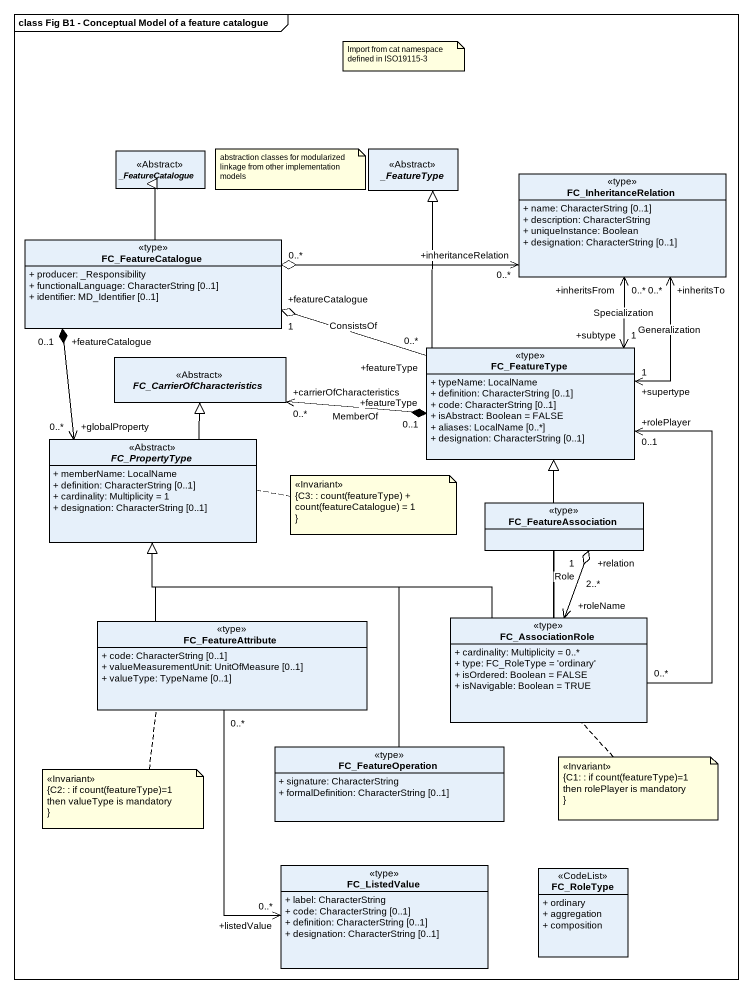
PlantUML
@startuml
mainframe class Fig B1 - Conceptual Model of a feature catalogue
hide circle
hide empty members
skinparam classAttributeIconSize 0
abstract class "_FeatureCatalogue" as FeatureCatalogue <<Abstract>>
abstract class "_FeatureType" as FeatureType <<Abstract>>
class FC_InheritanceRelation <<type>> {
  + name: CharacterString [0..1]
  + description: CharacterString
  + uniqueInstance: Boolean
  + designation: CharacterString [0..1]
}
class FC_FeatureCatalogue <<type>> {
  + producer: _Responsibility
  + functionalLanguage: CharacterString [0..1]
  + identifier: MD_Identifier [0..1]
}
abstract class FC_CarrierOfCharacteristics <<Abstract>>
class FC_FeatureType <<type>> {
  + typeName: LocalName
  + definition: CharacterString [0..1]
  + code: CharacterString [0..1]
  + isAbstract: Boolean = FALSE
  + aliases: LocalName [0..*]
  + designation: CharacterString [0..1]
}
abstract class FC_PropertyType <<Abstract>> {
  + memberName: LocalName
  + definition: CharacterString [0..1]
  + cardinality: Multiplicity = 1
  + designation: CharacterString [0..1]
}
class FC_FeatureAssociation <<type>>
class FC_FeatureAttribute <<type>> {
  + code: CharacterString [0..1]
  + valueMeasurementUnit: UnitOfMeasure [0..1]
  + valueType: TypeName [0..1]
}
class FC_AssociationRole <<type>> {
  + cardinality: Multiplicity = 0..*
  + type: FC_RoleType = 'ordinary'
  + isOrdered: Boolean = FALSE
  + isNavigable: Boolean = TRUE
}
class FC_FeatureOperation <<type>> {
  + signature: CharacterString
  + formalDefinition: CharacterString [0..1]
}
class FC_ListedValue <<type>> {
  + label: CharacterString
  + code: CharacterString [0..1]
  + definition: CharacterString [0..1]
  + designation: CharacterString [0..1]
}
class FC_RoleType <<CodeList>> {
  + ordinary
  + aggregation
  + composition
}
FC_InheritanceRelation "+inheritsTo\n0..*" <--> "+supertype\n1" FC_FeatureType : Generalization
FC_InheritanceRelation "+inheritsFrom\n0..*" <--> "+subtype\n1" FC_FeatureType : Specialization
FC_FeatureCatalogue -up-|> FeatureCatalogue
FC_FeatureCatalogue "0..*" o-right-> "+inheritanceRelation\n0..*" FC_InheritanceRelation
FC_FeatureCatalogue "+featureCatalogue\n0..1" *--> "+globalProperty\n0..*" FC_PropertyType
FC_FeatureType -up-|> FeatureType
FC_FeatureType "+featureType\n0..*" -left-o "+featureCatalogue\n1" FC_FeatureCatalogue : ConsistsOf
FC_FeatureType "+featureType\n0..1" *-left-> "+carrierOfCharacteristics\n0..*" FC_CarrierOfCharacteristics : MemberOf
FC_PropertyType -up-|> FC_CarrierOfCharacteristics
FC_FeatureAssociation -up-|> FC_FeatureType
FC_FeatureAssociation "+relation\n1" o--> "+roleName\n2..*" FC_AssociationRole : Role
FC_FeatureAttribute -up-|> FC_PropertyType
FC_FeatureAttribute "0..*" --> "+listedValue\n0..*" FC_ListedValue
FC_AssociationRole "0..*" -up-> "+rolePlayer\n0..1" FC_FeatureType
FC_AssociationRole -left-|> FC_PropertyType
FC_FeatureOperation -up-|> FC_PropertyType
note as N1
  Import from cat namespace
  defined in ISO19115-3
end note
note as N2
  abstraction classes for modularized
  linkage from other implementation
  models
end note
note right of FC_PropertyType
  <<Invariant>>
  {C3: : count(featureType) +
  count(featureCatalogue) = 1
  ~}
end note
note bottom of FC_FeatureAttribute
  <<Invariant>>
  {C2: : if count(featureType)=1 then valueType is mandatory
  ~}
end note
note bottom of FC_AssociationRole
  <<Invariant>>
  {C1: : if count(featureType)=1 then rolePlayer is mandatory
  ~}
end note
@enduml
